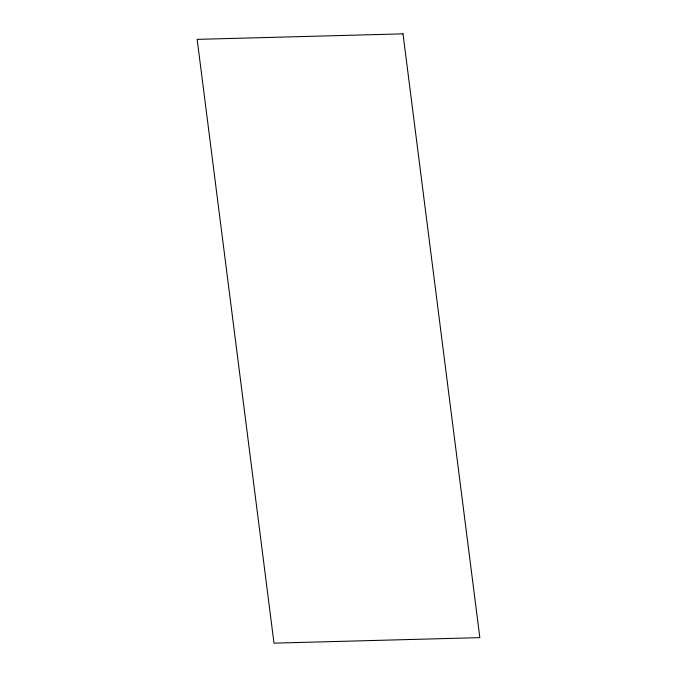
<?xml version="1.0" encoding="UTF-8"?>
<svg xmlns="http://www.w3.org/2000/svg" width="677" height="677" viewBox="0 0 677 677"><rect width="100%" height="100%" fill="white"/><g stroke="black" fill="none" stroke-linecap="round" stroke-linejoin="round"><path stroke-width="1.02" d="M403.001 33.85L197.159 39.368L273.999 643.15L479.841 637.632L403.001 33.85"/></g></svg>
